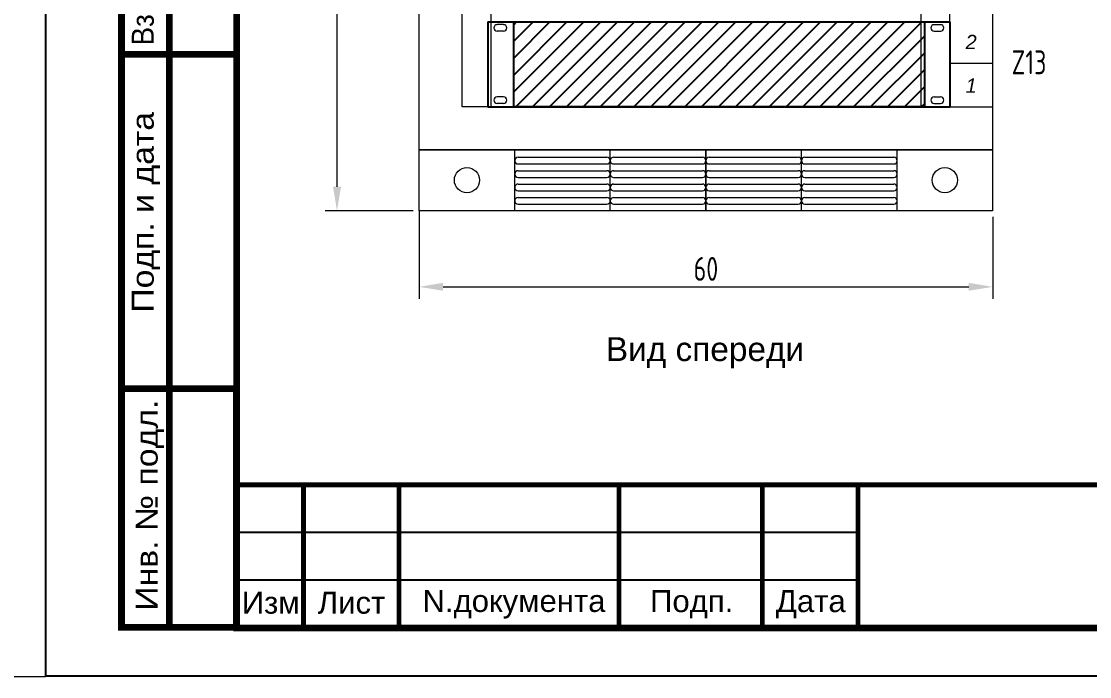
# Model space of a CAD drawing. Header units: millimetres. Extents: x 1414 to 7445, y -6250 to 7681.
# Drawn here: x 2371.2 to 2482.9, y -6128.3 to -6059.7 of the extents above; entities that cross this region are included whole.
import ezdxf
from ezdxf.enums import TextEntityAlignment as Align

# ---------------------------------------------------------------- set-up
doc = ezdxf.new("R2010")
doc.units = ezdxf.units.MM
doc.layers.get('DEFPOINTS').update_dxf_attribs({"lineweight": 0})
for name, color, linetype in [('FORMAT', 7, 'Continuous'), ('Рамка', 7, 'Continuous'), ('Схемы и шкафы', 7, 'Continuous')]:
    doc.layers.add(name, color=color, linetype=linetype)
doc.layers.add('Оборудование', color=7, linetype='Continuous', lineweight=15)
doc.styles.add('ARIAL', font='arial.ttf', dxfattribs={"width": 0.8})
doc.styles.get("Standard").update_dxf_attribs({"font": 'romans.shx', "width": 0.7, "height": 2.5})
doc.styles.add('ГОСТ', font='', dxfattribs={"height": 2.5})
doc.styles.get('ГОСТ').set_extended_font_data('Arial', italic=True)
doc.dimstyles.new('ISO-25', dxfattribs={"dimtxt": 2.5, "dimasz": 2.5, "dimexe": 1.25, "dimexo": 0.625, "dimtad": 1, "dimtxsty": 'Standard', "dimcen": 2.5, "dimadec": 0, "dimazin": 0, "dimtfac": 1, "dimtmove": 0, "dimatfit": 3, "dimfxl": 0, "dimarcsym": 0})

# ---------------------------------------------------------------- blocks, each defined once
blk = doc.blocks.new('A$C420369D8')
at = {"layer": 'FORMAT', "linetype": 'Continuous', "ltscale": 10, "const_width": 70}
for points in [[(0, 14500), (-2000, 14500)], [(-1500, 14500), (-1500, 14500), (-1500, 8000)], [(-1000, 14500), (-1000, 14500), (-1000, 8000)], [(-500, 14500), (-500, 14500), (-500, 8000)], [(0, 13500), (0, 13500), (-1506, 13500)], [(0, 12000), (0, 12000), (-1500, 12000)], [(0, 10000), (0, 10000), (-1500, 10000)], [(-1200, 8000), (-2000, 8000)], [(0, 0), (-1200, 0), (-1200, 8000), (0, 8000)], [(0, 0), (-700, 0), (-700, 8000)], [(0, 0), (0, 2500), (-1200, 2500), (-1200, 6000), (0, 6000)]]:
    blk.add_lwpolyline(points, dxfattribs=at)
at = {"layer": 'FORMAT', "linetype": 'Continuous', "ltscale": 10, "style": 'ARIAL'}
for s, width, p in [('Согласовано', 0.9, (-1654, 8314)), ('Взам. инв. №', 0.9, (-863, 6093)), ('Подп. и дата', 1.1, (-863, 3295)), ('Инв. № подл.', 1.1, (-822, 175))]:
    blk.add_text(s, height=230, rotation=90, dxfattribs=dict(at, width=width)).set_placement(p)
blk = doc.blocks.new('*D78')
at = {"color": 0, "lineweight": -2, "transparency": 16777216}
for p, q in [((8.59, 214), (-0.63, 214)), ((0.62, 211.5), (0.62, 13.5)), ((8.59, 11), (-0.63, 11))]:
    blk.add_line(p, q, dxfattribs=at)
at = {"color": 0, "transparency": 16777216}
for points in [[(0.21, 211.5), (1.04, 211.5), (0.62, 214)], [(0.21, 13.5), (1.04, 13.5), (0.62, 11)]]:
    blk.add_solid(points, dxfattribs=at)
at = {"layer": 'DEFPOINTS', "color": 0, "transparency": 16777216}
for p in [(9.22, 214), (0.62, 11), (9.22, 11)]:
    blk.add_point(p, dxfattribs=at)
at = {"color": 0, "lineweight": 0, "transparency": 16777216, "insert": (-1.25, 112.5), "char_height": 2.5, "attachment_point": 5, "rotation": 90}
blk.add_mtext('203', dxfattribs=at)
blk = doc.blocks.new('*D79')
at = {"color": 0, "lineweight": -2, "transparency": 16777216}
for p, q in [((9.22, 11), (9.22, 1.78)), ((69.22, 10.37), (69.22, 1.78)), ((11.72, 3.03), (66.72, 3.03))]:
    blk.add_line(p, q, dxfattribs=at)
at = {"color": 0, "transparency": 16777216}
for points in [[(11.72, 3.45), (11.72, 2.62), (9.22, 3.03)], [(66.72, 3.45), (66.72, 2.62), (69.22, 3.03)]]:
    blk.add_solid(points, dxfattribs=at)
at = {"layer": 'DEFPOINTS', "color": 0, "transparency": 16777216}
for p in [(9.22, 11.62), (69.22, 11), (69.22, 3.03)]:
    blk.add_point(p, dxfattribs=at)
at = {"color": 0, "lineweight": 0, "transparency": 16777216, "insert": (39.22, 4.91), "char_height": 2.5, "attachment_point": 5}
blk.add_mtext('60', dxfattribs=at)
blk = doc.blocks.new('Фальш-панель 2U')
at = {"layer": 'Схемы и шкафы'}
h = blk.add_hatch(dxfattribs=at)
h.set_pattern_fill('ANSI31', color=250, scale=10, style=0)
h.set_pattern_definition([(45, (1518.8595, 291.0908), (-0.883883, 0.883883), [])])
h.paths.add_polyline_path([(1485.05, 301.2), (1528.02, 301.2), (1528.02, 292.31), (1485.05, 292.31)])
at = {"layer": 'Схемы и шкафы', "color": 250, "lineweight": -3}
for p, q in [((1482.36, 301.2), (1530.66, 301.2)), ((1482.36, 301.2), (1482.36, 296.76)), ((1530.66, 301.2), (1530.66, 296.76)), ((1482.36, 296.76), (1482.36, 292.31)), ((1530.66, 296.76), (1530.66, 292.31)), ((1482.36, 292.31), (1530.66, 292.31))]:
    blk.add_line(p, q, dxfattribs=at)
at = {"layer": 'Схемы и шкафы', "color": 250, "lineweight": 0}
for p, q in [((1483.99, 300.92), (1483.31, 300.92)), ((1483.99, 300.92), (1483.31, 300.92)), ((1529.03, 300.92), (1529.71, 300.92)), ((1529.03, 300.92), (1529.71, 300.92)), ((1483.99, 300.23), (1483.31, 300.23)), ((1483.99, 300.23), (1483.31, 300.23)), ((1529.03, 300.23), (1529.71, 300.23)), ((1529.03, 300.23), (1529.71, 300.23)), ((1483.99, 293.35), (1483.31, 293.35)), ((1483.99, 293.35), (1483.31, 293.35)), ((1529.03, 293.35), (1529.71, 293.35)), ((1529.03, 293.35), (1529.71, 293.35)), ((1483.99, 292.67), (1483.31, 292.67)), ((1483.99, 292.67), (1483.31, 292.67)), ((1529.03, 292.67), (1529.71, 292.67)), ((1529.03, 292.67), (1529.71, 292.67))]:
    blk.add_line(p, q, dxfattribs=at)
at = {"layer": 'Схемы и шкафы', "color": 250}
blk.add_lwpolyline([(1485.05, 301.2), (1528.02, 301.2), (1528.02, 292.31), (1485.05, 292.31)], close=True, dxfattribs=at)
at = {"layer": 'Схемы и шкафы', "color": 250, "lineweight": 0}
for centre, start, end in [((1483.31, 300.57), 90, 270), ((1483.31, 300.57), 90, 270), ((1483.99, 300.57), 270, 90), ((1483.99, 300.57), 270, 90), ((1529.03, 300.57), 90, 270), ((1529.03, 300.57), 90, 270), ((1529.71, 300.57), 270, 90), ((1529.71, 300.57), 270, 90), ((1483.31, 293.01), 90, 270), ((1483.31, 293.01), 90, 270), ((1483.99, 293.01), 270, 90), ((1483.99, 293.01), 270, 90), ((1529.03, 293.01), 90, 270), ((1529.03, 293.01), 90, 270), ((1529.71, 293.01), 270, 90), ((1529.71, 293.01), 270, 90)]:
    blk.add_arc(centre, 0.34, start, end, dxfattribs=at)
blk = doc.blocks.new('A$C0D7F3277')
at = {"color": 0, "lineweight": 0}
for p, q in [((9.217, 17.371), (9.217, 214)), ((16.717, 210.906), (16.717, 21.871)), ((61.717, 210.906), (61.717, 21.871)), ((64.717, 26.441), (69.217, 26.441)), ((64.717, 21.871), (69.217, 21.871)), ((9.217, 17.371), (69.217, 17.371)), ((19.217, 11), (19.217, 17.371)), ((29.217, 11), (29.217, 17.371)), ((39.217, 11), (39.217, 17.371)), ((39.217, 17.371), (39.217, 11)), ((49.217, 11), (49.217, 17.371)), ((59.217, 11), (59.217, 17.371)), ((19.567, 16.591), (28.867, 16.591)), ((19.567, 15.891), (28.867, 15.891)), ((29.567, 16.591), (38.867, 16.591)), ((29.567, 15.891), (38.867, 15.891)), ((39.567, 16.591), (48.867, 16.591)), ((39.567, 15.891), (48.867, 15.891)), ((49.567, 16.591), (58.867, 16.591)), ((49.567, 15.891), (58.867, 15.891)), ((19.567, 15.191), (28.867, 15.191)), ((29.567, 15.191), (38.867, 15.191)), ((39.567, 15.191), (48.867, 15.191)), ((49.567, 15.191), (58.867, 15.191)), ((19.567, 14.491), (28.867, 14.491)), ((19.567, 13.791), (28.867, 13.791)), ((29.567, 14.491), (38.867, 14.491)), ((29.567, 13.791), (38.867, 13.791)), ((39.567, 14.491), (48.867, 14.491)), ((39.567, 13.791), (48.867, 13.791)), ((49.567, 14.491), (58.867, 14.491)), ((49.567, 13.791), (58.867, 13.791)), ((19.567, 13.091), (28.867, 13.091)), ((19.567, 12.391), (28.867, 12.391)), ((29.567, 13.091), (38.867, 13.091)), ((29.567, 12.391), (38.867, 12.391)), ((39.567, 13.091), (48.867, 13.091)), ((39.567, 12.391), (48.867, 12.391)), ((49.567, 13.091), (58.867, 13.091)), ((49.567, 12.391), (58.867, 12.391)), ((19.567, 11.691), (28.867, 11.691)), ((29.567, 11.691), (38.867, 11.691)), ((39.567, 11.691), (48.867, 11.691)), ((49.567, 11.691), (58.867, 11.691))]:
    blk.add_line(p, q, dxfattribs=at)
for points in [[(9.217, 214), (69.217, 214), (69.217, 17.371), (9.217, 17.371)], [(9.217, 214), (69.217, 214), (69.217, 11), (9.217, 11)], [(13.717, 210.906), (64.717, 210.906), (64.717, 21.871), (13.717, 21.871)]]:
    blk.add_lwpolyline(points, close=True, dxfattribs=at)
for centre in [(14.217, 14.199), (64.217, 14.199)]:
    blk.add_circle(centre, 1.316, dxfattribs=at)
for centre, start, end in [((19.567, 16.241), 90, 270), ((28.867, 16.241), 270, 90), ((29.567, 16.241), 90, 270), ((38.867, 16.241), 270, 90), ((39.567, 16.241), 90, 270), ((48.867, 16.241), 270, 90), ((49.567, 16.241), 90, 270), ((58.867, 16.241), 270, 90), ((19.567, 14.841), 90, 270), ((28.867, 14.841), 270, 90), ((29.567, 14.841), 90, 270), ((38.867, 14.841), 270, 90), ((39.567, 14.841), 90, 270), ((48.867, 14.841), 270, 90), ((49.567, 14.841), 90, 270), ((58.867, 14.841), 270, 90), ((19.567, 13.441), 90, 270), ((28.867, 13.441), 270, 90), ((29.567, 13.441), 90, 270), ((38.867, 13.441), 270, 90), ((39.567, 13.441), 90, 270), ((48.867, 13.441), 270, 90), ((49.567, 13.441), 90, 270), ((58.867, 13.441), 270, 90), ((19.567, 12.041), 90, 270), ((28.867, 12.041), 270, 90), ((29.567, 12.041), 90, 270), ((38.867, 12.041), 270, 90), ((39.567, 12.041), 90, 270), ((48.867, 12.041), 270, 90), ((49.567, 12.041), 90, 270), ((58.867, 12.041), 270, 90)]:
    blk.add_arc(centre, 0.35, start, end, dxfattribs=at)
at = {"color": 0, "lineweight": 0, "char_height": 1.5, "width": 4.5, "attachment_point": 5, "style": 'ГОСТ'}
for s, insert in [('2', (66.967, 28.663)), ('1', (66.967, 24.093))]:
    blk.add_mtext(s, dxfattribs=dict(at, insert=insert))
at = {"color": 0, "lineweight": 0}
for base, p1, p2, angle, picture, middle in [((0.625, 11), (9.217, 214), (9.217, 11), 90, '*D78', (-1.25, 112.5)), ((69.217, 3.033), (9.217, 11.625), (69.217, 11), 180, '*D79', (39.217, 4.908))]:
    dim = blk.add_linear_dim(base=base, p1=p1, p2=p2, angle=angle, dimstyle='ISO-25', dxfattribs=at)
    dim.commit()
    dim.dimension.update_dxf_attribs({"geometry": picture, "text_midpoint": middle})
blk = doc.blocks.new('*U77')
at = {"color": 0, "lineweight": 0}
blk.add_blockref('A$C0D7F3277', (1.39, 10.6), dxfattribs=at)

msp = doc.modelspace()

# ---------------------------------------------------------------- linework, layer by layer
at = {"color": 7}
for p, q in [((2458.68, -6113.2), (2393.68, -6113.2)), ((2458.68, -6118.2), (2393.68, -6118.2))]:
    msp.add_line(p, q, dxfattribs=at)
at = {"color": 7, "const_width": 0.5}
for points in [[(2578.68, -6108.2), (2393.68, -6108.2), (2393.68, -6123.2)], [(2400.68, -6108.2), (2400.68, -6123.2)], [(2410.68, -6108.2), (2410.68, -6123.2)], [(2433.68, -6123.2), (2433.68, -6108.2)], [(2448.68, -6123.2), (2448.68, -6108.2)], [(2458.68, -6123.2), (2458.68, -6108.2)]]:
    msp.add_lwpolyline(points, dxfattribs=at)
at = {"layer": 'DEFPOINTS', "color": 7, "ltscale": 10}
msp.add_lwpolyline([(2163.68, -6128.28), (2373.68, -6128.28), (2373.68, -5831.28), (2163.68, -5831.28)], close=True, dxfattribs=at)
at = {"layer": 'FORMAT', "ltscale": 10, "const_width": 0.7}
msp.add_lwpolyline([(2393.68, -6123.2), (2578.68, -6123.2), (2578.68, -5836.2), (2393.68, -5836.2)], close=True, dxfattribs=at)
at = {"layer": 'Рамка', "color": 7, "ltscale": 10}
msp.add_lwpolyline([(2373.68, -6128.2), (2583.68, -6128.2), (2583.68, -5831.2), (2373.68, -5831.2)], close=True, dxfattribs=at)

# ---------------------------------------------------------------- block references
at = {"xscale": 0.01000000000021828, "yscale": 0.01000000000021828, "zscale": 0.01000000000021828}
msp.add_blockref('A$C420369D8', (2393.64, -6123.13), dxfattribs=at)
at = {"layer": 'Оборудование', "lineweight": 30}
msp.add_blockref('Фальш-панель 2U', (937.62, -6360.95), dxfattribs=at)
at = {"layer": 'Схемы и шкафы', "color": 0, "lineweight": 20, "ltscale": 100}
msp.add_blockref('*U77', (2402.17, -6101.11), dxfattribs=at)

# ---------------------------------------------------------------- texts
at = {"color": 7, "linetype": 'Continuous', "ltscale": 10, "style": 'ARIAL', "width": 1.011953}
for s, height, p in [('Изм.', 2.301, (2397.7, -6120.56)), ('Лист', 2.301, (2405.7, -6120.56)), ('N.документа', 2.3008, (2422.7, -6120.71)), ('Подп.', 2.301, (2441.29, -6120.71)), ('Дата', 2.301, (2453.75, -6120.71))]:
    msp.add_text(s, height=height, dxfattribs=at).set_placement(p, align=Align.MIDDLE)
at = {"color": 7, "lineweight": 40, "insert": (2418.02, -6092.75), "char_height": 2.5, "width": 48.8387, "attachment_point": 1, "style": 'ГОСТ'}
msp.add_mtext('\\pi14.292;{\\fArial|b0|i0|c204|p34;Вид спереди}', dxfattribs=at)
at = {"layer": 'Схемы и шкафы', "lineweight": 20, "insert": (2474.76, -6063.98), "char_height": 2.5, "width": 21.5537, "attachment_point": 4}
msp.add_mtext('Z13', dxfattribs=at)

doc.saveas('drawing.dxf')
